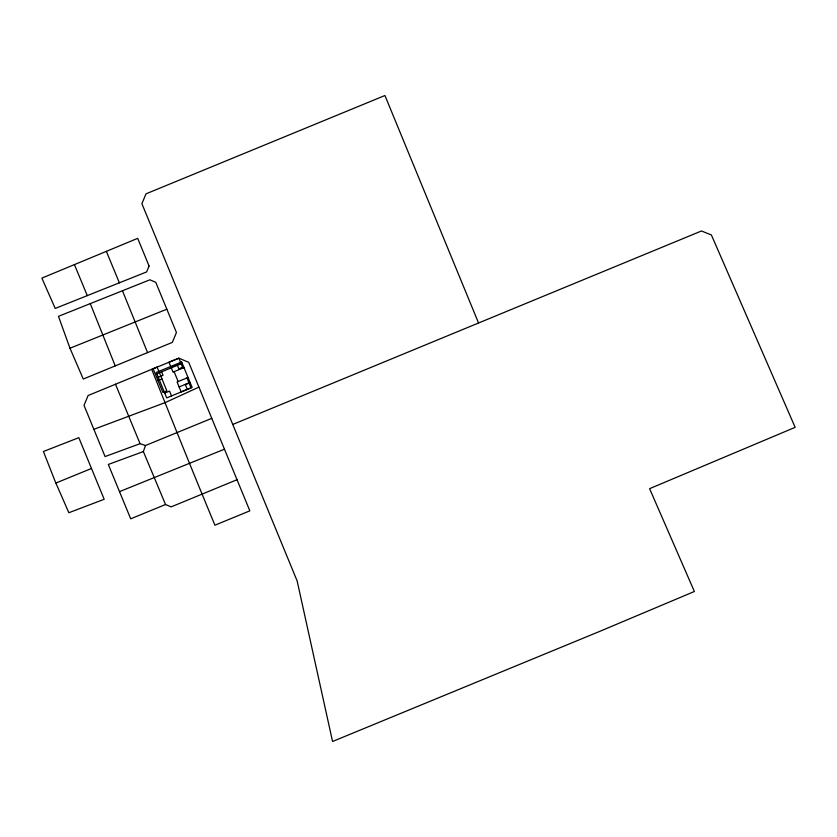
<?xml version="1.0" encoding="UTF-8"?>
<svg xmlns="http://www.w3.org/2000/svg" width="837" height="837" viewBox="0 0 837 837"><rect width="100%" height="100%" fill="white"/><g stroke="black" fill="none" stroke-linecap="round" stroke-linejoin="round"><path stroke-width="1.26" d="M237.017 479.716L171.125 506.887L165.527 504.512L143.357 451.541L145.45 445.525L211.771 418.354M198.913 387.123L165.37 402.524L93.859 429.308L84.014 405.359L88.115 395.514L178.836 358.184L188.702 362.306L249.834 510.842L214.931 525.197C193.389 473.418 172.464 421.419 151.727 369.326M232.738 424.464L701.49 230.981L711.398 234.998L795.15 427.341L649.606 488.672L694.375 591.497L599.595 631.433L332.561 741.488L297.145 580.962L141.903 203.684L146.004 193.839L384.936 95.512L478.45 322.768M147.563 352.586L83.271 379.046L69.984 348.244L58.464 316.334L149.865 279.809L155.766 282.31L176.44 332.53L172.338 342.396L147.563 352.586L122.464 290.763M170.989 367.181L180.865 363.122M156.801 373.804L182.225 363.352M158.224 377.278L163.037 375.3L161.614 371.827M183.659 366.826L178.846 368.803L177.413 365.33M183.983 367.61L173.018 372.12L168.959 362.243L178.836 358.184L182.895 368.06M158.026 380.594L161.98 378.973M188.043 377.487L177.078 381.996L181.137 391.873L191.014 387.813L186.954 377.937M179.108 386.935L188.984 382.875M164.732 393.087L169.534 391.109L171.522 395.932M190.156 382.635L185.343 384.612L187.331 389.435M165.527 504.512L130.708 518.825L108.318 464.462L143.357 451.561M55.88 483.033L91.495 468.479L104.175 499.281L68.854 512.736L55.2 481.474L43.409 451.499L78.824 437.678L91.495 468.479M224.452 449.197L119.513 491.633M166.845 309.198L69.984 348.244M145.45 445.525L140.061 443.683L105.075 456.563L93.859 429.308M74.42 264.597L87.299 295.618M106.362 251.362L119.367 282.801M140.061 443.683L115.496 384.235M174.106 371.67L178.166 381.557M90.27 303.622L115.224 365.895M149.08 266.051L146.601 271.931L55.221 308.434L41.85 278.125L137.697 238.346L149.08 266.051M157.105 367.119L153.15 368.74L162.901 392.448L166.856 390.827L157.105 367.119M181.671 362.002L156.247 372.455L166.709 397.91L192.144 387.458L181.671 362.002"/></g></svg>
